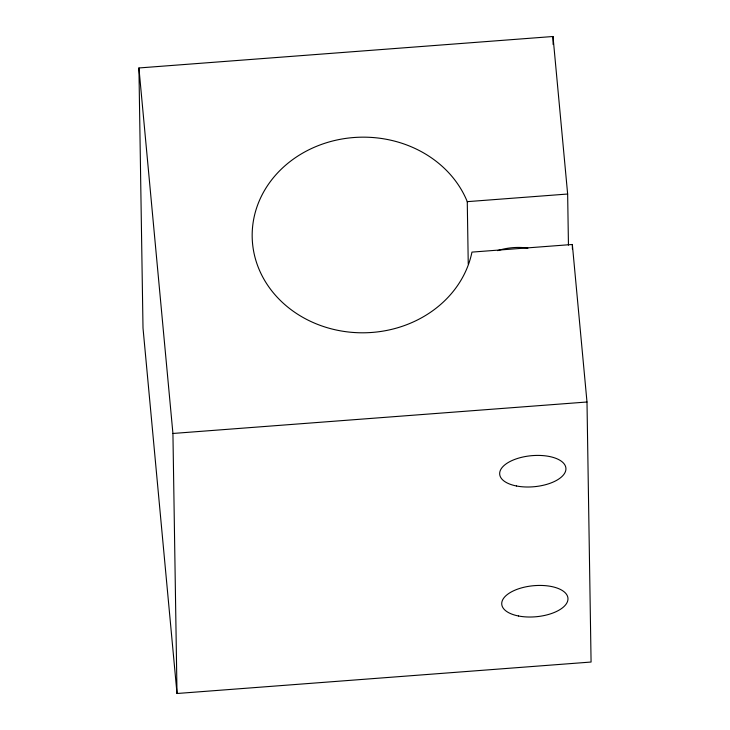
<?xml version="1.0" encoding="UTF-8"?>
<svg xmlns="http://www.w3.org/2000/svg" width="730" height="730" viewBox="0 0 730 730"><rect width="100%" height="100%" fill="white"/><g stroke="black" fill="none" stroke-linecap="round" stroke-linejoin="round"><path stroke-width="1.09" d="M567.648 194.025L467.264 201.653A110.796 97.82 -0.9 0 0 292.201 159.952A110.796 97.82 -0.9 0 0 307.056 319.63A110.796 97.82 -0.9 0 0 471.963 252.105L572.338 244.477L586.993 402.002L591.081 662.037L177.007 693.5L143.007 327.998L138.919 67.963L552.993 36.5L567.648 194.025L568.451 245.125M177.007 693.5L172.928 433.465L586.993 402.002M138.919 67.963L172.928 433.465M572.338 244.477L572.411 249.021M552.993 36.5L553.112 44.448M467.264 201.653L468.249 264.105M497.623 250.655A33.242 15.567 -5.3 0 1 527.899 248.127M516.457 485.979A33.242 15.567 -5.3 0 0 565.933 468.687A33.242 15.567 -5.3 0 0 516.028 458.951A33.242 15.567 -5.3 0 0 516.457 485.979M518.501 615.992A33.242 15.567 -5.3 0 0 567.976 598.709A33.242 15.567 -5.3 0 0 518.072 588.973A33.242 15.567 -5.3 0 0 518.501 615.992"/></g></svg>
